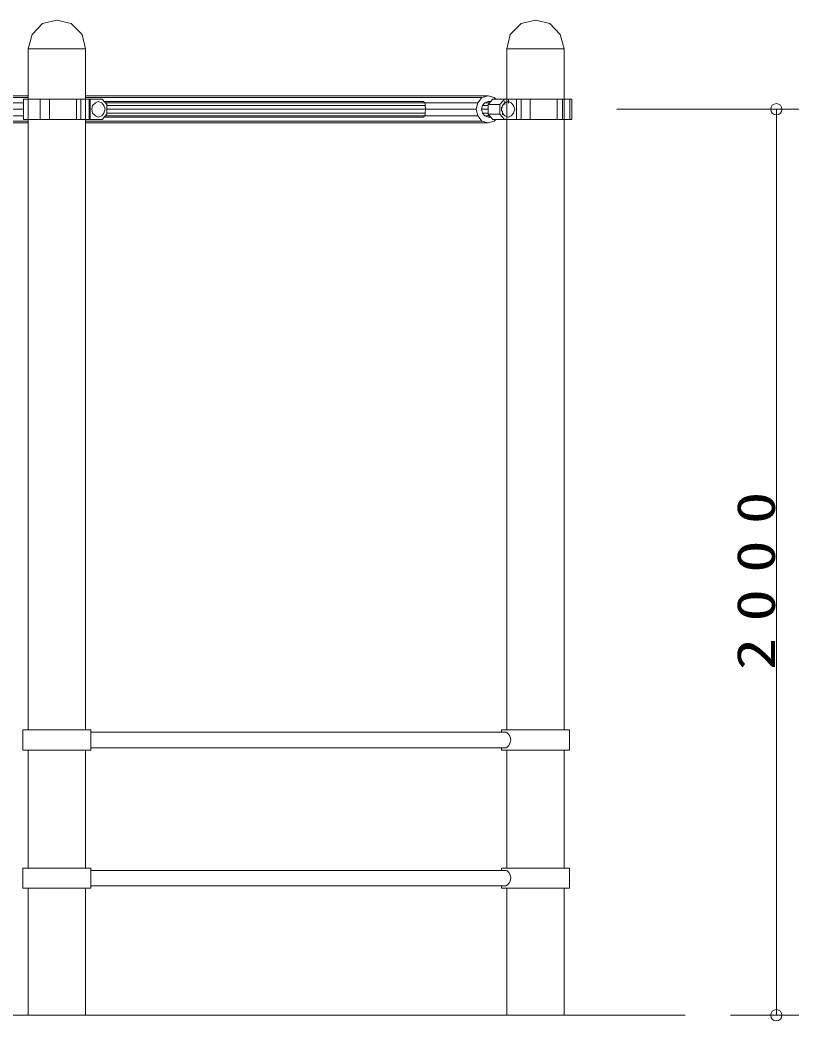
# Model space of a CAD drawing. Units: millimetres on the paper. Extents: x 0 to 420, y -594 to 297.
# Drawn here: x 206.54 to 240.93, y -187.01 to -142.82 of the extents above; entities that cross this region are included whole.
import ezdxf

# ---------------------------------------------------------------- set-up
doc = ezdxf.new("R2010")
doc.units = ezdxf.units.MM
for name, color, linetype, lineweight in [('0_2', 7, 'Continuous', 13), ('2D', 7, 'Continuous', 13), ('2D_DIMENSION', 7, 'Continuous', 13), ('3D_GLINE', 7, 'Continuous', 13)]:
    doc.layers.add(name, color=color, linetype=linetype, lineweight=lineweight)
doc.styles.add('ＭＳ ゴシック', font='')
doc.styles.get('ＭＳ ゴシック').set_extended_font_data('MS Gothic')

msp = doc.modelspace()

# ---------------------------------------------------------------- linework, layer by layer
at = {"layer": '0_2'}
for p, q in [((239.931, -146.765), (239.931, -147.265)), ((239.931, -186.765), (239.931, -186.265))]:
    msp.add_line(p, q, dxfattribs=at)
for centre in [(239.931, -146.765), (239.931, -186.765)]:
    msp.add_circle(centre, 0.25, dxfattribs=at)
at = {"layer": '2D'}
for p, q in [((207.527, -142.976), (207.069, -143.458)), ((208.162, -142.823), (207.527, -142.976)), ((208.797, -142.976), (208.162, -142.823)), ((208.797, -142.976), (209.279, -143.458)), ((228.659, -142.976), (228.177, -143.458)), ((229.294, -142.823), (228.659, -142.976)), ((229.929, -142.976), (229.294, -142.823)), ((229.929, -142.976), (230.387, -143.458)), ((207.069, -143.458), (206.892, -144.093)), ((209.279, -143.458), (209.432, -144.093)), ((228.177, -143.458), (228.024, -144.093)), ((230.387, -143.458), (230.564, -144.093)), ((206.892, -144.093), (207.069, -144.093)), ((206.892, -144.093), (206.892, -174.167)), ((207.527, -144.093), (207.069, -144.093)), ((208.162, -144.093), (207.527, -144.093)), ((208.797, -144.093), (208.162, -144.093)), ((209.279, -144.093), (208.797, -144.093)), ((209.432, -144.093), (209.279, -144.093)), ((209.432, -174.167), (209.432, -144.093)), ((228.024, -144.093), (228.177, -144.093)), ((228.024, -144.093), (228.024, -174.167)), ((228.659, -144.093), (228.177, -144.093)), ((229.294, -144.093), (228.659, -144.093)), ((229.929, -144.093), (229.294, -144.093)), ((230.387, -144.093), (229.929, -144.093)), ((230.564, -144.093), (230.387, -144.093)), ((230.564, -174.167), (230.564, -144.093)), ((185.733, -146.244), (206.892, -146.244)), ((185.987, -146.168), (206.892, -146.168)), ((227.212, -146.168), (209.432, -146.168)), ((226.932, -146.244), (209.432, -146.244)), ((226.754, -146.473), (226.932, -146.244)), ((226.932, -146.244), (227.212, -146.168)), ((227.212, -146.168), (227.466, -146.244)), ((227.466, -146.244), (227.542, -146.321)), ((185.53, -146.473), (206.688, -146.473)), ((206.688, -146.321), (206.892, -146.321)), ((206.688, -147.21), (206.688, -146.321)), ((206.688, -146.321), (206.892, -146.321)), ((206.892, -146.321), (207.425, -146.321)), ((206.892, -146.321), (206.892, -147.21)), ((206.892, -146.321), (207.425, -146.321)), ((207.831, -146.321), (207.425, -146.321)), ((207.425, -146.321), (207.425, -147.21)), ((207.425, -146.321), (207.831, -146.321)), ((207.831, -146.321), (209.025, -146.321)), ((207.831, -147.21), (207.831, -146.321)), ((209.025, -146.321), (207.831, -146.321)), ((209.228, -146.321), (209.025, -146.321)), ((209.025, -146.321), (209.025, -147.21)), ((209.228, -146.321), (209.025, -146.321)), ((209.228, -146.321), (209.584, -146.321)), ((209.228, -147.21), (209.228, -146.321)), ((209.584, -146.321), (209.228, -146.321)), ((209.457, -146.321), (209.432, -146.321)), ((209.635, -146.321), (209.584, -146.321)), ((209.584, -146.321), (209.584, -147.21)), ((209.635, -146.321), (209.584, -146.321)), ((209.635, -146.321), (210.168, -146.321)), ((209.635, -147.21), (209.635, -146.321)), ((210.168, -146.321), (209.635, -146.321)), ((209.711, -146.752), (209.736, -146.6)), ((209.736, -146.6), (209.863, -146.473)), ((209.863, -146.473), (209.99, -146.422)), ((209.99, -146.422), (210.143, -146.473)), ((210.143, -146.473), (210.244, -146.6)), ((210.168, -146.321), (210.371, -146.549)), ((210.244, -146.6), (210.295, -146.752)), ((224.341, -146.422), (210.27, -146.422)), ((224.418, -146.473), (210.321, -146.473)), ((210.371, -146.549), (210.371, -146.981)), ((224.418, -146.6), (210.371, -146.6)), ((224.341, -146.422), (224.418, -146.473)), ((224.418, -146.473), (224.418, -146.6)), ((224.418, -146.473), (226.754, -146.473)), ((224.418, -146.6), (224.443, -146.752)), ((226.678, -146.752), (226.754, -146.473)), ((226.958, -146.6), (226.907, -146.752)), ((227.059, -146.473), (226.958, -146.6)), ((227.212, -146.6), (226.958, -146.6)), ((227.212, -146.422), (227.059, -146.473)), ((227.288, -146.473), (227.059, -146.473)), ((227.415, -146.321), (227.212, -146.549)), ((227.313, -146.422), (227.212, -146.422)), ((227.72, -146.549), (227.212, -146.549)), ((227.212, -146.549), (227.212, -146.981)), ((227.923, -146.321), (227.415, -146.321)), ((227.415, -146.321), (227.923, -146.321)), ((227.72, -146.549), (227.923, -146.321)), ((227.72, -146.981), (227.72, -146.549)), ((227.796, -146.752), (227.847, -146.6)), ((227.796, -146.829), (227.796, -146.676)), ((227.847, -146.6), (227.948, -146.473)), ((227.923, -146.321), (228.456, -146.321)), ((227.923, -146.321), (228.456, -146.321)), ((227.948, -146.549), (227.948, -146.397)), ((227.948, -146.473), (228.101, -146.422)), ((228.101, -146.498), (228.101, -146.346)), ((228.101, -146.422), (228.228, -146.473)), ((228.228, -146.473), (228.329, -146.6)), ((228.329, -146.6), (228.38, -146.752)), ((228.456, -147.21), (228.456, -146.321)), ((228.659, -146.321), (228.456, -146.321)), ((228.456, -146.321), (228.659, -146.321)), ((228.659, -146.321), (229.066, -146.321)), ((228.659, -147.21), (228.659, -146.321)), ((228.659, -146.321), (229.066, -146.321)), ((229.066, -147.21), (229.066, -146.321)), ((230.26, -146.321), (229.066, -146.321)), ((229.066, -146.321), (230.26, -146.321)), ((230.488, -146.321), (230.26, -146.321)), ((230.26, -147.21), (230.26, -146.321)), ((230.26, -146.321), (230.488, -146.321)), ((230.488, -147.21), (230.488, -146.321)), ((230.818, -146.321), (230.488, -146.321)), ((230.488, -146.321), (230.818, -146.321)), ((230.895, -146.321), (230.818, -146.321)), ((230.818, -147.21), (230.818, -146.321)), ((230.818, -146.321), (230.895, -146.321)), ((230.895, -146.321), (230.895, -147.21)), ((206.688, -146.752), (185.479, -146.752)), ((185.53, -147.057), (206.688, -147.057)), ((209.736, -146.93), (209.711, -146.752)), ((209.863, -147.057), (209.736, -146.93)), ((209.99, -147.108), (209.863, -147.057)), ((210.143, -147.057), (209.99, -147.108)), ((210.244, -146.93), (210.143, -147.057)), ((210.371, -146.981), (210.168, -147.21)), ((210.295, -146.752), (210.244, -146.93)), ((210.27, -147.108), (224.341, -147.108)), ((210.321, -147.057), (224.418, -147.057)), ((224.443, -146.752), (210.371, -146.752)), ((224.418, -146.93), (210.371, -146.93)), ((224.418, -147.057), (224.341, -147.108)), ((224.443, -146.752), (224.418, -146.93)), ((224.418, -146.93), (224.418, -147.057)), ((226.754, -147.057), (224.418, -147.057)), ((226.678, -146.752), (224.443, -146.752)), ((226.678, -146.752), (226.754, -147.057)), ((226.932, -147.286), (226.754, -147.057)), ((227.212, -146.752), (226.907, -146.752)), ((226.958, -146.93), (226.907, -146.752)), ((227.212, -146.93), (226.958, -146.93)), ((227.059, -147.057), (226.958, -146.93)), ((227.288, -147.057), (227.059, -147.057)), ((227.212, -147.108), (227.059, -147.057)), ((227.72, -146.981), (227.212, -146.981)), ((227.212, -146.981), (227.415, -147.21)), ((227.212, -147.108), (227.313, -147.108)), ((227.923, -147.21), (227.72, -146.981)), ((227.847, -146.93), (227.796, -146.752)), ((227.847, -147.006), (227.847, -146.854)), ((227.948, -147.057), (227.847, -146.93)), ((228.101, -147.108), (227.948, -147.057)), ((228.228, -147.057), (228.101, -147.108)), ((228.329, -146.93), (228.228, -147.057)), ((228.38, -146.752), (228.329, -146.93)), ((185.733, -147.286), (206.892, -147.286)), ((206.892, -147.362), (185.987, -147.362)), ((206.892, -147.21), (206.688, -147.21)), ((206.688, -147.21), (206.892, -147.21)), ((206.892, -147.21), (207.425, -147.21)), ((207.425, -147.21), (206.892, -147.21)), ((207.425, -147.21), (207.831, -147.21)), ((207.831, -147.21), (207.425, -147.21)), ((209.025, -147.21), (207.831, -147.21)), ((209.025, -147.21), (207.831, -147.21)), ((209.025, -147.21), (209.228, -147.21)), ((209.228, -147.21), (209.025, -147.21)), ((209.584, -147.21), (209.228, -147.21)), ((209.584, -147.21), (209.228, -147.21)), ((209.432, -147.21), (209.457, -147.21)), ((226.932, -147.286), (209.432, -147.286)), ((209.432, -147.362), (227.212, -147.362)), ((209.584, -147.21), (209.635, -147.21)), ((209.635, -147.21), (209.584, -147.21)), ((209.635, -147.21), (210.168, -147.21)), ((210.168, -147.21), (209.635, -147.21)), ((227.212, -147.362), (226.932, -147.286)), ((227.466, -147.286), (227.212, -147.362)), ((227.415, -147.21), (227.923, -147.21)), ((227.415, -147.21), (227.923, -147.21)), ((227.542, -147.21), (227.466, -147.286)), ((227.923, -147.21), (228.456, -147.21)), ((227.923, -147.21), (228.456, -147.21)), ((228.659, -147.21), (228.456, -147.21)), ((228.456, -147.21), (228.659, -147.21)), ((228.659, -147.21), (229.066, -147.21)), ((228.659, -147.21), (229.066, -147.21)), ((230.26, -147.21), (229.066, -147.21)), ((229.066, -147.21), (230.26, -147.21)), ((230.26, -147.21), (230.488, -147.21)), ((230.26, -147.21), (230.488, -147.21)), ((230.818, -147.21), (230.488, -147.21)), ((230.488, -147.21), (230.818, -147.21)), ((230.895, -147.21), (230.818, -147.21)), ((230.895, -147.21), (230.818, -147.21)), ((206.866, -174.167), (206.663, -174.167)), ((206.663, -174.167), (206.663, -175.056)), ((206.866, -174.167), (206.663, -174.167)), ((207.4, -174.167), (206.866, -174.167)), ((207.4, -174.167), (206.866, -174.167)), ((208.162, -174.167), (207.4, -174.167)), ((208.162, -174.167), (207.4, -174.167)), ((208.898, -174.167), (208.162, -174.167)), ((208.898, -174.167), (208.162, -174.167)), ((209.457, -174.167), (208.898, -174.167)), ((209.457, -174.167), (208.898, -174.167)), ((209.66, -174.167), (209.457, -174.167)), ((209.66, -174.167), (209.457, -174.167)), ((209.66, -175.056), (209.66, -174.167)), ((209.66, -174.268), (227.999, -174.268)), ((227.999, -174.167), (227.796, -174.167)), ((227.796, -174.167), (227.796, -174.268)), ((227.796, -174.167), (227.999, -174.167)), ((228.532, -174.167), (227.999, -174.167)), ((227.999, -174.167), (228.532, -174.167)), ((227.999, -174.268), (228.05, -174.294)), ((228.05, -174.294), (228.126, -174.37)), ((228.126, -174.37), (228.177, -174.472)), ((228.177, -174.472), (228.202, -174.599)), ((229.294, -174.167), (228.532, -174.167)), ((228.532, -174.167), (229.294, -174.167)), ((230.031, -174.167), (229.294, -174.167)), ((229.294, -174.167), (230.031, -174.167)), ((230.59, -174.167), (230.031, -174.167)), ((230.59, -174.167), (230.031, -174.167)), ((230.793, -174.167), (230.59, -174.167)), ((230.59, -174.167), (230.793, -174.167)), ((230.793, -174.167), (230.793, -175.056)), ((209.66, -174.954), (227.999, -174.954)), ((227.796, -174.954), (227.796, -175.056)), ((228.05, -174.929), (227.999, -174.954)), ((228.05, -174.929), (228.126, -174.853)), ((228.126, -174.853), (228.177, -174.726)), ((228.177, -174.726), (228.202, -174.599)), ((206.663, -175.056), (206.866, -175.056)), ((206.663, -175.056), (206.866, -175.056)), ((206.866, -175.056), (207.4, -175.056)), ((206.866, -175.056), (207.4, -175.056)), ((206.892, -175.056), (206.892, -180.263)), ((207.4, -175.056), (208.162, -175.056)), ((207.4, -175.056), (208.162, -175.056)), ((208.162, -175.056), (208.898, -175.056)), ((208.162, -175.056), (208.898, -175.056)), ((208.898, -175.056), (209.457, -175.056)), ((208.898, -175.056), (209.457, -175.056)), ((209.432, -180.263), (209.432, -175.056)), ((209.457, -175.056), (209.66, -175.056)), ((209.457, -175.056), (209.66, -175.056)), ((227.796, -175.056), (227.999, -175.056)), ((227.796, -175.056), (227.999, -175.056)), ((227.999, -175.056), (228.532, -175.056)), ((227.999, -175.056), (228.532, -175.056)), ((228.024, -175.056), (228.024, -180.263)), ((228.532, -175.056), (229.294, -175.056)), ((228.532, -175.056), (229.294, -175.056)), ((229.294, -175.056), (230.031, -175.056)), ((229.294, -175.056), (230.031, -175.056)), ((230.59, -175.056), (230.031, -175.056)), ((230.031, -175.056), (230.59, -175.056)), ((230.564, -180.263), (230.564, -175.056)), ((230.793, -175.056), (230.59, -175.056)), ((230.59, -175.056), (230.793, -175.056)), ((206.866, -180.263), (206.663, -180.263)), ((206.663, -180.263), (206.663, -181.152)), ((206.866, -180.263), (206.663, -180.263)), ((207.4, -180.263), (206.866, -180.263)), ((207.4, -180.263), (206.866, -180.263)), ((208.162, -180.263), (207.4, -180.263)), ((208.162, -180.263), (207.4, -180.263)), ((208.898, -180.263), (208.162, -180.263)), ((208.898, -180.263), (208.162, -180.263)), ((209.457, -180.263), (208.898, -180.263)), ((209.457, -180.263), (208.898, -180.263)), ((209.66, -180.263), (209.457, -180.263)), ((209.66, -180.263), (209.457, -180.263)), ((209.66, -181.152), (209.66, -180.263)), ((227.999, -180.263), (227.796, -180.263)), ((227.796, -180.263), (227.796, -180.364)), ((227.796, -180.263), (227.999, -180.263)), ((228.532, -180.263), (227.999, -180.263)), ((227.999, -180.263), (228.532, -180.263)), ((229.294, -180.263), (228.532, -180.263)), ((228.532, -180.263), (229.294, -180.263)), ((230.031, -180.263), (229.294, -180.263)), ((229.294, -180.263), (230.031, -180.263)), ((230.59, -180.263), (230.031, -180.263)), ((230.59, -180.263), (230.031, -180.263)), ((230.793, -180.263), (230.59, -180.263)), ((230.59, -180.263), (230.793, -180.263)), ((230.793, -180.263), (230.793, -181.152)), ((209.66, -180.364), (227.999, -180.364)), ((227.999, -180.364), (228.05, -180.39)), ((228.05, -180.39), (228.126, -180.466)), ((228.126, -180.466), (228.177, -180.568)), ((228.177, -180.568), (228.202, -180.695)), ((228.177, -180.847), (228.202, -180.695)), ((206.663, -181.152), (206.866, -181.152)), ((206.663, -181.152), (206.866, -181.152)), ((206.866, -181.152), (207.4, -181.152)), ((206.866, -181.152), (207.4, -181.152)), ((206.892, -181.152), (206.892, -186.765)), ((207.4, -181.152), (208.162, -181.152)), ((207.4, -181.152), (208.162, -181.152)), ((208.162, -181.152), (208.898, -181.152)), ((208.162, -181.152), (208.898, -181.152)), ((208.898, -181.152), (209.457, -181.152)), ((208.898, -181.152), (209.457, -181.152)), ((209.432, -186.765), (209.432, -181.152)), ((209.457, -181.152), (209.66, -181.152)), ((209.457, -181.152), (209.66, -181.152)), ((209.66, -181.05), (227.999, -181.05)), ((227.796, -181.05), (227.796, -181.152)), ((227.796, -181.152), (227.999, -181.152)), ((227.796, -181.152), (227.999, -181.152)), ((228.05, -181.025), (227.999, -181.05)), ((227.999, -181.152), (228.532, -181.152)), ((227.999, -181.152), (228.532, -181.152)), ((228.024, -181.152), (228.024, -186.765)), ((228.05, -181.025), (228.126, -180.949)), ((228.126, -180.949), (228.177, -180.847)), ((228.532, -181.152), (229.294, -181.152)), ((228.532, -181.152), (229.294, -181.152)), ((229.294, -181.152), (230.031, -181.152)), ((229.294, -181.152), (230.031, -181.152)), ((230.59, -181.152), (230.031, -181.152)), ((230.031, -181.152), (230.59, -181.152)), ((230.564, -186.765), (230.564, -181.152)), ((230.793, -181.152), (230.59, -181.152)), ((230.59, -181.152), (230.793, -181.152))]:
    msp.add_line(p, q, dxfattribs=at)
at = {"layer": '2D_DIMENSION'}
for p, q in [((232.895, -146.765), (240.931, -146.765)), ((239.931, -186.265), (239.931, -147.265)), ((237.903, -186.765), (240.931, -186.765))]:
    msp.add_line(p, q, dxfattribs=at)
at = {"layer": '3D_GLINE'}
msp.add_line((62.111, -186.765), (235.903, -186.765), dxfattribs=at)

# ---------------------------------------------------------------- texts
at = {"layer": '2D_DIMENSION', "insert": (239.897, -171.529), "char_height": 1.686, "attachment_point": 7, "rotation": 90, "style": 'ＭＳ ゴシック'}
msp.add_mtext('\\T1.5;\\W1.25;2000', dxfattribs=at)

doc.saveas('drawing.dxf')
